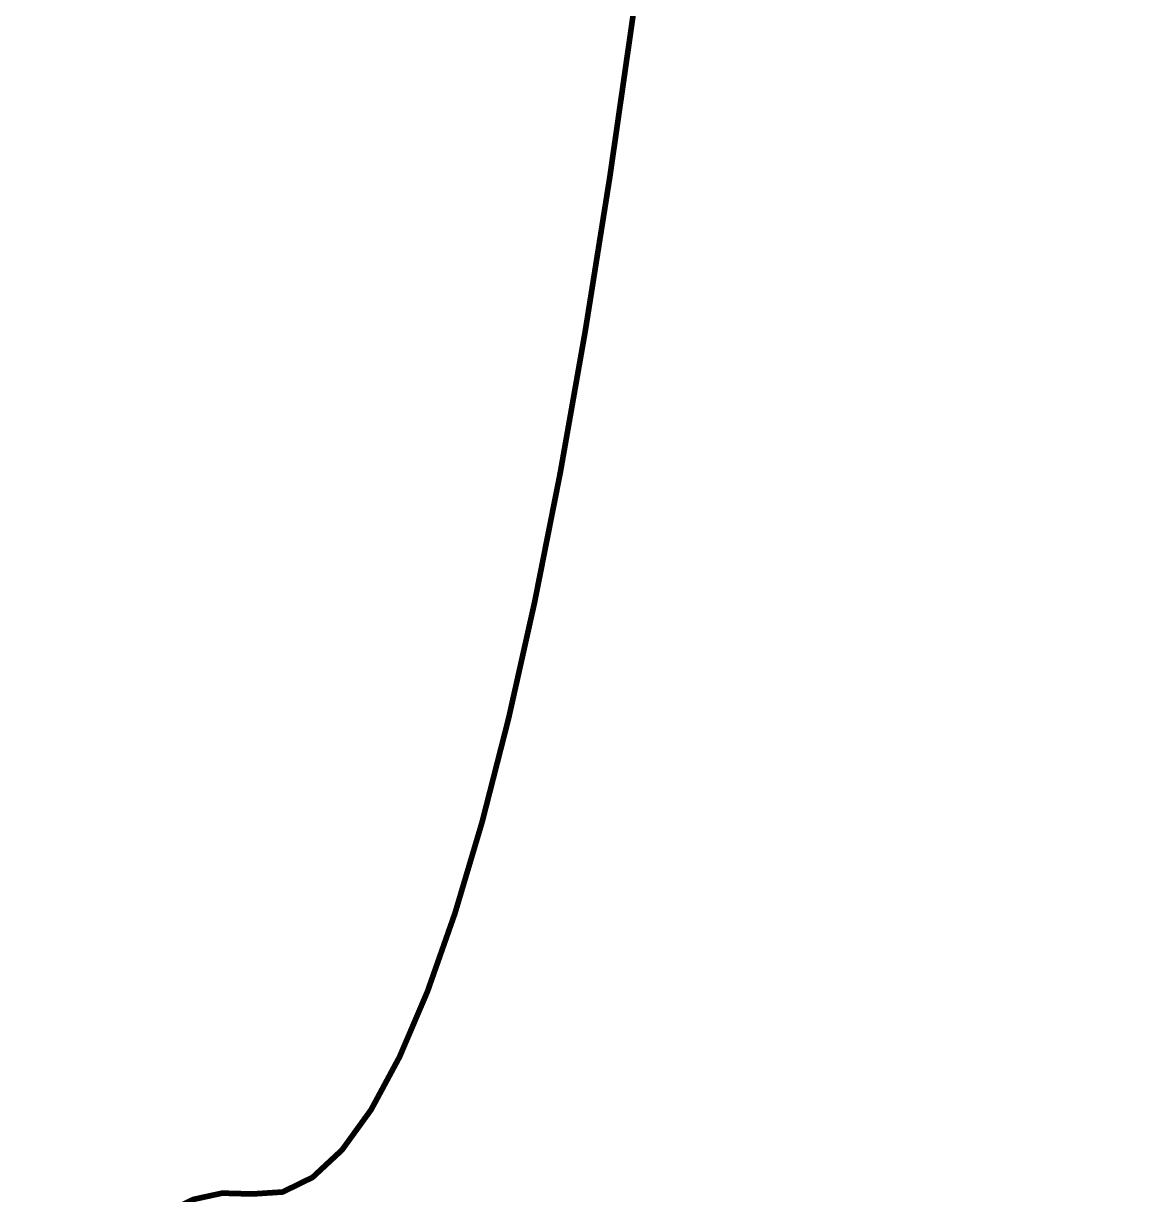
# Model space of a CAD drawing. Header units: inches. Extents: x 12 to 499, y -1 to 336.
# Drawn here: x 247.334 to 249.284, y 46.339 to 48.407 of the extents above; entities that cross this region are included whole.
import ezdxf

# ---------------------------------------------------------------- set-up
doc = ezdxf.new("R2010")
doc.units = ezdxf.units.IN
doc.layers.add('PTS1-Cont-H', color=7, linetype='Continuous')
doc.styles.get("Standard").update_dxf_attribs({"font": 'Cambria.ttf'})
doc.linetypes.add('CONTOUR0098.0', pattern='A,50,-0.2,0,["98",Standard,S=1,R=0,X=0,Y=-0.5],-2', length=52.2)

msp = doc.modelspace()

# ---------------------------------------------------------------- linework, layer by layer
at = {"layer": 'PTS1-Cont-H', "color": 38, "linetype": 'CONTOUR0098.0', "const_width": 0.01, "flags": 128}
msp.add_lwpolyline([(240.6378, 40.8487), (240.7217, 40.821), (240.8223, 40.8159), (240.9397, 40.8333), (241.0739, 40.8733), (241.2248, 40.9358), (241.3925, 41.0208), (241.577, 41.1284), (241.7782, 41.2585), (241.9961, 41.4111), (242.2308, 41.5863), (242.4823, 41.784), (242.7505, 42.0042), (243.0355, 42.247), (243.3372, 42.5123), (243.6557, 42.8002), (243.991, 43.1106), (244.3241, 43.4224), (244.6361, 43.7144), (244.9271, 43.9866), (245.197, 44.239), (245.4458, 44.4716), (245.6736, 44.6845), (245.8803, 44.8776), (246.0659, 45.0509), (246.2305, 45.2044), (246.374, 45.3382), (246.4964, 45.4521), (246.5978, 45.5463), (246.6781, 45.6207), (246.7373, 45.6753), (246.7755, 45.7101), (246.7926, 45.7252), (246.7992, 45.7254), (246.8061, 45.7157), (246.8132, 45.6961), (246.8206, 45.6666), (246.8281, 45.6272), (246.8359, 45.5779), (246.8439, 45.5187), (246.8522, 45.4496), (246.8606, 45.3706), (246.8693, 45.2817), (246.8782, 45.1829), (246.8874, 45.0742), (246.8967, 44.9556), (246.9063, 44.827), (246.9161, 44.6886), (246.9262, 44.5403), (246.9366, 44.3978), (246.9475, 44.277), (246.959, 44.1779), (246.9709, 44.1003), (246.9835, 44.0444), (246.9965, 44.0102), (247.0101, 43.9976), (247.0241, 44.0066), (247.0388, 44.0373), (247.0539, 44.0896), (247.0696, 44.1636), (247.0858, 44.2592), (247.1025, 44.3765), (247.1198, 44.5153), (247.1375, 44.6759), (247.1558, 44.8581), (247.1755, 45.0448), (247.1974, 45.2189), (247.2216, 45.3806), (247.2479, 45.5297), (247.2765, 45.6662), (247.3073, 45.7902), (247.3404, 45.9016), (247.3756, 46.0005), (247.4131, 46.0869), (247.4528, 46.1607), (247.4948, 46.222), (247.5389, 46.2707), (247.5853, 46.3069), (247.6339, 46.3305), (247.6848, 46.3416), (247.7379, 46.3401), (247.7916, 46.3436), (247.8445, 46.3695), (247.8965, 46.4179), (247.9477, 46.4887), (247.998, 46.582), (248.0474, 46.6977), (248.096, 46.8359), (248.1438, 46.9965), (248.1906, 47.1795), (248.2366, 47.385), (248.2818, 47.613), (248.326, 47.8634), (248.3695, 48.1362), (248.412, 48.4315), (248.4537, 48.7492), (248.4946, 49.0894), (248.5741, 49.4973), (248.7319, 50.0181), (248.9679, 50.652), (249.2822, 51.3988), (249.6747, 52.2586), (250.1455, 53.2313), (250.6946, 54.3171), (251.3219, 55.5158), (252.0274, 56.8275), (252.8112, 58.2522), (253.6733, 59.7898), (254.6136, 61.4404), (255.6322, 63.204), (256.729, 65.0806), (257.904, 67.0701), (259.1574, 69.1726), (260.4115, 71.2678), (261.589, 73.2354), (262.6899, 75.0755), (263.7142, 76.7879), (264.6618, 78.3728), (265.5329, 79.83), (266.3273, 81.1597), (267.0451, 82.3618), (267.6863, 83.4363), (268.2508, 84.3833), (268.7388, 85.2026), (269.1501, 85.8944), (269.4848, 86.4585), (269.7429, 86.8951), (269.9244, 87.2041), (270.0292, 87.3855)], dxfattribs=at)

doc.saveas('drawing.dxf')
